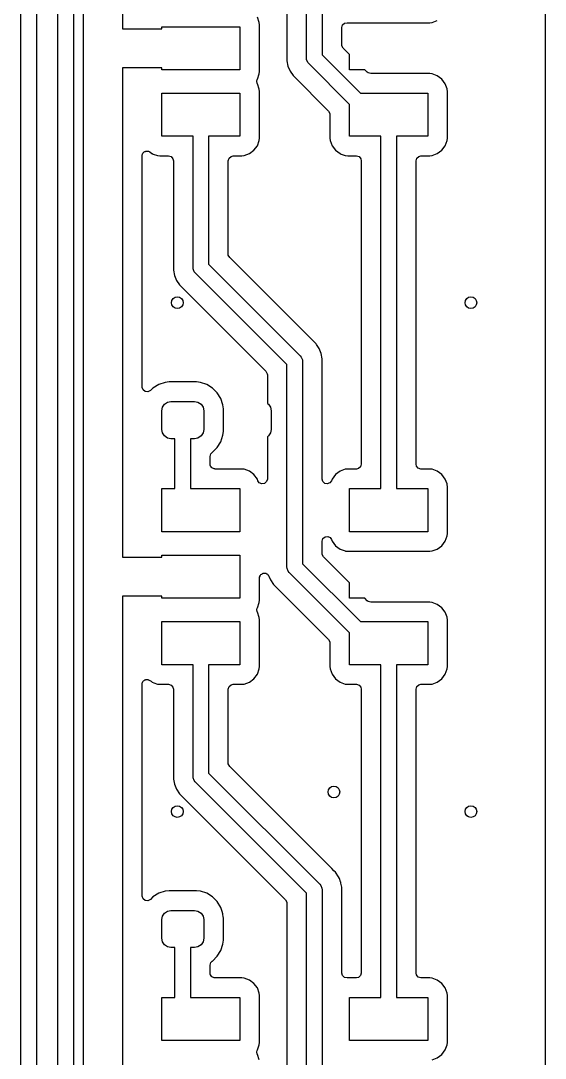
# Model space of a CAD drawing. Extents: x 4.07 to 6.96, y -6.23 to -1.21.
# Drawn here: x 6.26 to 6.787, y -3.299 to -2.256 of the extents above; entities that cross this region are included whole.
import ezdxf

# ---------------------------------------------------------------- set-up
doc = ezdxf.new("R2010")
doc.units = 0
doc.header["$MEASUREMENT"] = 0
doc.layers.add('BLACK', color=7, linetype='CONTINUOUS')

msp = doc.modelspace()

# ---------------------------------------------------------------- linework, layer by layer
at = {"layer": 'BLACK', "linetype": 'CONTINUOUS'}
for p, q in [((6.7874, -1.2159), (6.7874, -3.3692)), ((6.3228, -2.2835), (6.3228, -1.7798)), ((6.3622, -1.7913), (6.3622, -2.2638)), ((6.2598, -3.5079), (6.2598, -1.9403)), ((6.2756, -1.937), (6.2756, -3.5079)), ((6.2973, -3.6955), (6.2973, -1.9383)), ((6.313, -1.9351), (6.313, -3.6988)), ((6.5472, -2.2933), (6.5472, -2.0702)), ((6.563, -2.0669), (6.563, -2.29)), ((6.5275, -2.0804), (6.5275, -2.2906)), ((6.4998, -2.2576), (6.4978, -2.2523)), ((6.3622, -2.2638), (6.4016, -2.2638)), ((6.4016, -2.2638), (6.4016, -2.2618)), ((6.4016, -2.2618), (6.4803, -2.2618)), ((6.4803, -2.2618), (6.4803, -2.3051)), ((6.5, -2.2599), (6.4998, -2.2576)), ((6.5, -2.307), (6.5, -2.2599)), ((6.5827, -2.2627), (6.5835, -2.26)), ((6.5827, -2.2799), (6.5827, -2.2627)), ((6.5835, -2.26), (6.5856, -2.2582)), ((6.5856, -2.2582), (6.5881, -2.2578)), ((6.5881, -2.2578), (6.5887, -2.2579)), ((6.5887, -2.2579), (6.6712, -2.2579)), ((6.6712, -2.2579), (6.6735, -2.2576)), ((6.6735, -2.2576), (6.6788, -2.2557)), ((6.3228, -2.815), (6.3228, -2.2835)), ((6.5828, -2.2809), (6.5827, -2.2799)), ((6.5841, -2.2833), (6.5828, -2.2809)), ((6.5906, -2.2897), (6.5841, -2.2833)), ((6.5275, -2.2906), (6.5275, -2.296)), ((6.5474, -2.2948), (6.5472, -2.2933)), ((6.5486, -2.2977), (6.5474, -2.2948)), ((6.563, -2.29), (6.6017, -2.3287)), ((6.5906, -2.3051), (6.5906, -2.2897)), ((6.4016, -2.3031), (6.3622, -2.3031)), ((6.3622, -2.3031), (6.3622, -2.7953)), ((6.4016, -2.3051), (6.4016, -2.3031)), ((6.4803, -2.3051), (6.4016, -2.3051)), ((6.5275, -2.296), (6.5275, -2.296)), ((6.5275, -2.296), (6.5275, -2.296)), ((6.5275, -2.296), (6.5286, -2.3014)), ((6.5286, -2.3014), (6.5286, -2.3014)), ((6.5286, -2.3014), (6.5307, -2.3064)), ((6.5496, -2.2989), (6.5486, -2.2977)), ((6.5906, -2.3399), (6.5496, -2.2989)), ((6.6059, -2.3051), (6.5906, -2.3051)), ((6.6084, -2.3076), (6.6059, -2.3051)), ((6.4972, -2.3166), (6.4977, -2.315)), ((6.4977, -2.3188), (6.4972, -2.3166)), ((6.4977, -2.315), (6.4978, -2.3147)), ((6.4977, -2.315), (6.4977, -2.315)), ((6.4978, -2.3147), (6.4998, -2.3093)), ((6.4978, -2.3147), (6.4978, -2.3147)), ((6.4998, -2.3093), (6.5, -2.307)), ((6.5307, -2.3064), (6.5337, -2.3109)), ((6.5337, -2.3109), (6.5337, -2.3109)), ((6.5337, -2.3109), (6.5694, -2.3466)), ((6.6092, -2.3083), (6.6084, -2.3076)), ((6.6119, -2.309), (6.6092, -2.3083)), ((6.6712, -2.309), (6.6119, -2.309)), ((6.6735, -2.3093), (6.6712, -2.309)), ((6.6712, -2.309), (6.6712, -2.309)), ((6.6712, -2.309), (6.6712, -2.309)), ((6.6712, -2.309), (6.6712, -2.309)), ((6.6788, -2.3113), (6.6735, -2.3093)), ((6.6735, -2.3093), (6.6735, -2.3093)), ((6.6834, -2.3147), (6.6788, -2.3113)), ((6.6788, -2.3113), (6.6788, -2.3113)), ((6.6868, -2.3192), (6.6834, -2.3147)), ((6.6834, -2.3147), (6.6834, -2.3147)), ((6.4977, -2.3189), (6.4977, -2.3188)), ((6.4978, -2.3192), (6.4977, -2.3189)), ((6.4998, -2.3245), (6.4978, -2.3192)), ((6.4978, -2.3192), (6.4978, -2.3192)), ((6.5, -2.3269), (6.4998, -2.3245)), ((6.5, -2.3739), (6.5, -2.3269)), ((6.6886, -2.3242), (6.6868, -2.3192)), ((6.6868, -2.3192), (6.6868, -2.3192)), ((6.6887, -2.3245), (6.6886, -2.3242)), ((6.689, -2.3269), (6.6887, -2.3245)), ((6.689, -2.3739), (6.689, -2.3269)), ((6.4016, -2.372), (6.4016, -2.3287)), ((6.4016, -2.3287), (6.4803, -2.3287)), ((6.4803, -2.3287), (6.4803, -2.372)), ((6.6017, -2.3287), (6.6693, -2.3287)), ((6.6693, -2.3287), (6.6693, -2.372)), ((6.5694, -2.3466), (6.5707, -2.349)), ((6.5906, -2.372), (6.5906, -2.3399)), ((6.5707, -2.349), (6.5708, -2.3501)), ((6.5708, -2.3501), (6.5708, -2.3739)), ((6.4331, -2.372), (6.4016, -2.372)), ((6.4331, -2.5039), (6.4331, -2.372)), ((6.4803, -2.372), (6.4488, -2.372)), ((6.4488, -2.372), (6.4488, -2.5007)), ((6.4978, -2.3816), (6.4998, -2.3763)), ((6.4998, -2.3763), (6.5, -2.3739)), ((6.5708, -2.3739), (6.5708, -2.3739)), ((6.5708, -2.3739), (6.5711, -2.3763)), ((6.5711, -2.3763), (6.5731, -2.3816)), ((6.622, -2.372), (6.5906, -2.372)), ((6.622, -2.7264), (6.622, -2.372)), ((6.6693, -2.372), (6.6378, -2.372)), ((6.6378, -2.372), (6.6378, -2.7264)), ((6.6868, -2.3816), (6.6887, -2.3763)), ((6.6887, -2.3763), (6.689, -2.3739)), ((6.3824, -2.3899), (6.3827, -2.3891)), ((6.3827, -2.3891), (6.3831, -2.3887)), ((6.3831, -2.3887), (6.3833, -2.3882)), ((6.3833, -2.3882), (6.3841, -2.3878)), ((6.3841, -2.3878), (6.3848, -2.3873)), ((6.3848, -2.3873), (6.3853, -2.3872)), ((6.3853, -2.3872), (6.3858, -2.3869)), ((6.3858, -2.3869), (6.3866, -2.387)), ((6.3866, -2.387), (6.3875, -2.3869)), ((6.3875, -2.3869), (6.388, -2.3871)), ((6.388, -2.3871), (6.3885, -2.3871)), ((6.3885, -2.3871), (6.3897, -2.3878)), ((6.3897, -2.3878), (6.3917, -2.3893)), ((6.3917, -2.3893), (6.392, -2.3895)), ((6.392, -2.3895), (6.392, -2.3895)), ((6.392, -2.3895), (6.393, -2.3899)), ((6.4845, -2.3915), (6.4899, -2.3895)), ((6.4899, -2.3895), (6.4944, -2.3861)), ((6.4944, -2.3861), (6.4978, -2.3816)), ((6.5731, -2.3816), (6.5731, -2.3816)), ((6.5731, -2.3816), (6.5765, -2.3861)), ((6.5765, -2.3861), (6.5765, -2.3861)), ((6.5765, -2.3861), (6.581, -2.3895)), ((6.581, -2.3895), (6.581, -2.3895)), ((6.581, -2.3895), (6.582, -2.3899)), ((6.6735, -2.3915), (6.6788, -2.3895)), ((6.6788, -2.3895), (6.6834, -2.3861)), ((6.6834, -2.3861), (6.6868, -2.3816)), ((6.3819, -2.3917), (6.3821, -2.3912)), ((6.3819, -2.6243), (6.3819, -2.3917)), ((6.382, -2.3907), (6.3824, -2.3899)), ((6.3821, -2.3912), (6.382, -2.3907)), ((6.393, -2.3899), (6.3973, -2.3915)), ((6.3973, -2.3915), (6.3997, -2.3918)), ((6.3997, -2.3918), (6.4085, -2.3918)), ((6.4085, -2.3918), (6.4111, -2.3925)), ((6.4111, -2.3925), (6.4129, -2.3946)), ((6.4129, -2.3946), (6.4134, -2.3966)), ((6.4134, -2.3966), (6.4134, -2.5012)), ((6.4685, -2.3966), (6.4693, -2.394)), ((6.4685, -2.4905), (6.4685, -2.3966)), ((6.4693, -2.394), (6.4714, -2.3922)), ((6.4714, -2.3922), (6.4734, -2.3918)), ((6.4734, -2.3918), (6.4822, -2.3918)), ((6.4822, -2.3918), (6.4845, -2.3915)), ((6.4822, -2.3918), (6.4822, -2.3918)), ((6.582, -2.3899), (6.5863, -2.3915)), ((6.5863, -2.3915), (6.5887, -2.3918)), ((6.5887, -2.3918), (6.5975, -2.3918)), ((6.5975, -2.3918), (6.6001, -2.3925)), ((6.6001, -2.3925), (6.6019, -2.3946)), ((6.6019, -2.3946), (6.6023, -2.3966)), ((6.6023, -2.3966), (6.6023, -2.7018)), ((6.6575, -2.3966), (6.6583, -2.394)), ((6.6575, -2.7018), (6.6575, -2.3966)), ((6.6583, -2.394), (6.6604, -2.3922)), ((6.6604, -2.3922), (6.6624, -2.3918)), ((6.6624, -2.3918), (6.6712, -2.3918)), ((6.6712, -2.3918), (6.6735, -2.3915)), ((6.6712, -2.3918), (6.6712, -2.3918)), ((6.4686, -2.4915), (6.4685, -2.4905)), ((6.47, -2.4939), (6.4686, -2.4915)), ((6.5569, -2.5808), (6.47, -2.4939)), ((6.4134, -2.5012), (6.4134, -2.5067)), ((6.4332, -2.5055), (6.4331, -2.5039)), ((6.4488, -2.5007), (6.541, -2.5929)), ((6.4134, -2.5067), (6.4134, -2.5067)), ((6.4134, -2.5067), (6.4134, -2.5067)), ((6.4134, -2.5067), (6.4144, -2.512)), ((6.4144, -2.512), (6.4144, -2.512)), ((6.4144, -2.512), (6.4165, -2.517)), ((6.4344, -2.5083), (6.4332, -2.5055)), ((6.4354, -2.5095), (6.4344, -2.5083)), ((6.5276, -2.6017), (6.4354, -2.5095)), ((6.4165, -2.517), (6.4195, -2.5215)), ((6.4195, -2.5215), (6.4195, -2.5215)), ((6.4195, -2.5215), (6.5064, -2.6084)), ((6.5573, -2.5815), (6.5569, -2.5808)), ((6.5599, -2.5854), (6.5573, -2.5815)), ((6.5573, -2.5815), (6.5573, -2.5815)), ((6.5613, -2.5887), (6.5599, -2.5854)), ((6.5599, -2.5854), (6.5599, -2.5854)), ((6.541, -2.5929), (6.542, -2.5941)), ((6.542, -2.5941), (6.5432, -2.5969)), ((6.5432, -2.5969), (6.5433, -2.5984)), ((6.562, -2.5904), (6.5613, -2.5887)), ((6.563, -2.5957), (6.562, -2.5904)), ((6.562, -2.5904), (6.562, -2.5904)), ((6.562, -2.5904), (6.562, -2.5904)), ((6.563, -2.7168), (6.563, -2.5957)), ((6.5064, -2.6084), (6.5077, -2.6108)), ((6.5276, -2.8051), (6.5276, -2.6017)), ((6.5433, -2.5984), (6.5433, -2.8019)), ((6.409, -2.6191), (6.405, -2.6195)), ((6.4365, -2.6191), (6.409, -2.6191)), ((6.409, -2.6191), (6.409, -2.6191)), ((6.4405, -2.6195), (6.4365, -2.6191)), ((6.5077, -2.6108), (6.5079, -2.6119)), ((6.5079, -2.6119), (6.5079, -2.6407)), ((6.3819, -2.6246), (6.3819, -2.6243)), ((6.3829, -2.6272), (6.3819, -2.6246)), ((6.3851, -2.6288), (6.3829, -2.6272)), ((6.3878, -2.629), (6.3851, -2.6288)), ((6.3902, -2.6277), (6.3878, -2.629)), ((6.3928, -2.6252), (6.3902, -2.6277)), ((6.3986, -2.6216), (6.3928, -2.6252)), ((6.405, -2.6195), (6.3986, -2.6216)), ((6.3986, -2.6216), (6.3986, -2.6216)), ((6.4469, -2.6216), (6.4405, -2.6195)), ((6.4405, -2.6195), (6.4405, -2.6195)), ((6.4527, -2.6252), (6.4469, -2.6216)), ((6.4575, -2.63), (6.4527, -2.6252)), ((6.4043, -2.6415), (6.4073, -2.6395)), ((6.4073, -2.6395), (6.4109, -2.6388)), ((6.4109, -2.6388), (6.4345, -2.6388)), ((6.4345, -2.6388), (6.4381, -2.6395)), ((6.4381, -2.6395), (6.4412, -2.6415)), ((6.4611, -2.6358), (6.4575, -2.63)), ((6.4632, -2.6422), (6.4611, -2.6358)), ((6.4016, -2.6481), (6.4023, -2.6446)), ((6.4016, -2.6668), (6.4016, -2.6481)), ((6.4023, -2.6446), (6.4043, -2.6415)), ((6.4412, -2.6415), (6.4432, -2.6446)), ((6.4432, -2.6446), (6.4439, -2.6481)), ((6.4439, -2.6481), (6.4439, -2.6668)), ((6.4636, -2.6462), (6.4632, -2.6422)), ((6.4636, -2.6688), (6.4636, -2.6462)), ((6.5079, -2.6407), (6.5091, -2.6415)), ((6.5091, -2.6415), (6.5111, -2.6446)), ((6.5111, -2.6446), (6.5118, -2.6481)), ((6.5118, -2.6481), (6.5118, -2.6668)), ((6.4023, -2.6704), (6.4016, -2.6668)), ((6.4043, -2.6734), (6.4023, -2.6704)), ((6.4432, -2.6704), (6.4412, -2.6734)), ((6.4439, -2.6668), (6.4432, -2.6704)), ((6.4632, -2.6727), (6.4636, -2.6688)), ((6.5111, -2.6704), (6.5091, -2.6734)), ((6.5118, -2.6668), (6.5111, -2.6704)), ((6.4073, -2.6755), (6.4043, -2.6734)), ((6.4109, -2.6762), (6.4073, -2.6755)), ((6.4149, -2.6762), (6.4109, -2.6762)), ((6.4149, -2.7264), (6.4149, -2.6762)), ((6.4345, -2.6762), (6.4306, -2.6762)), ((6.4306, -2.6762), (6.4306, -2.7264)), ((6.4381, -2.6755), (6.4345, -2.6762)), ((6.4412, -2.6734), (6.4381, -2.6755)), ((6.4575, -2.685), (6.4611, -2.6792)), ((6.4611, -2.6792), (6.4632, -2.6727)), ((6.5091, -2.6734), (6.5079, -2.6743)), ((6.5079, -2.6743), (6.5079, -2.7168)), ((6.4503, -2.694), (6.4511, -2.6913)), ((6.4511, -2.6913), (6.4525, -2.69)), ((6.4525, -2.69), (6.4526, -2.6899)), ((6.4525, -2.69), (6.4525, -2.69)), ((6.4526, -2.6899), (6.4526, -2.6898)), ((6.4526, -2.6898), (6.4527, -2.6898)), ((6.4527, -2.6898), (6.4575, -2.685)), ((6.4503, -2.7018), (6.4503, -2.694)), ((6.4505, -2.7032), (6.4503, -2.7018)), ((6.6023, -2.7018), (6.6016, -2.7044)), ((6.6579, -2.7038), (6.6575, -2.7018)), ((6.4507, -2.7034), (6.4505, -2.7032)), ((6.4508, -2.7038), (6.4507, -2.7034)), ((6.4514, -2.7046), (6.4508, -2.7038)), ((6.452, -2.7055), (6.4514, -2.7046)), ((6.4523, -2.7056), (6.452, -2.7055)), ((6.4526, -2.7059), (6.4523, -2.7056)), ((6.4536, -2.7062), (6.4526, -2.7059)), ((6.4545, -2.7066), (6.4536, -2.7062)), ((6.4549, -2.7066), (6.4545, -2.7066)), ((6.4552, -2.7067), (6.4549, -2.7066)), ((6.4822, -2.7067), (6.4552, -2.7067)), ((6.4845, -2.7069), (6.4822, -2.7067)), ((6.4822, -2.7067), (6.4822, -2.7067)), ((6.4822, -2.7067), (6.4822, -2.7067)), ((6.4822, -2.7067), (6.4822, -2.7067)), ((6.4899, -2.7089), (6.4845, -2.7069)), ((6.4845, -2.7069), (6.4845, -2.7069)), ((6.4944, -2.7123), (6.4899, -2.7089)), ((6.4899, -2.7089), (6.4899, -2.7089)), ((6.4978, -2.7168), (6.4944, -2.7123)), ((6.4944, -2.7123), (6.4944, -2.7123)), ((6.5765, -2.7123), (6.5731, -2.7168)), ((6.581, -2.7089), (6.5765, -2.7123)), ((6.5765, -2.7123), (6.5765, -2.7123)), ((6.5863, -2.7069), (6.581, -2.7089)), ((6.581, -2.7089), (6.581, -2.7089)), ((6.5887, -2.7067), (6.5863, -2.7069)), ((6.5975, -2.7067), (6.5887, -2.7067)), ((6.5887, -2.7067), (6.5887, -2.7067)), ((6.5995, -2.7062), (6.5975, -2.7067)), ((6.6016, -2.7044), (6.5995, -2.7062)), ((6.6597, -2.7059), (6.6579, -2.7038)), ((6.6624, -2.7067), (6.6597, -2.7059)), ((6.6712, -2.7067), (6.6624, -2.7067)), ((6.6735, -2.7069), (6.6712, -2.7067)), ((6.6712, -2.7067), (6.6712, -2.7067)), ((6.6712, -2.7067), (6.6712, -2.7067)), ((6.6712, -2.7067), (6.6712, -2.7067)), ((6.6788, -2.7089), (6.6735, -2.7069)), ((6.6735, -2.7069), (6.6735, -2.7069)), ((6.6834, -2.7123), (6.6788, -2.7089)), ((6.6788, -2.7089), (6.6788, -2.7089)), ((6.6868, -2.7168), (6.6834, -2.7123)), ((6.6834, -2.7123), (6.6834, -2.7123)), ((6.4984, -2.7185), (6.4978, -2.7168)), ((6.4978, -2.7168), (6.4978, -2.7168)), ((6.4998, -2.7205), (6.4984, -2.7185)), ((6.5023, -2.7216), (6.4998, -2.7205)), ((6.505, -2.7212), (6.5023, -2.7216)), ((6.5071, -2.7194), (6.505, -2.7212)), ((6.5079, -2.7168), (6.5071, -2.7194)), ((6.5636, -2.7191), (6.563, -2.7168)), ((6.5656, -2.7211), (6.5636, -2.7191)), ((6.5682, -2.7216), (6.5656, -2.7211)), ((6.5708, -2.7207), (6.5682, -2.7216)), ((6.5725, -2.7185), (6.5708, -2.7207)), ((6.5731, -2.7168), (6.5725, -2.7185)), ((6.5731, -2.7168), (6.5731, -2.7168)), ((6.6886, -2.7216), (6.6868, -2.7168)), ((6.6868, -2.7168), (6.6868, -2.7168)), ((6.6887, -2.7221), (6.6886, -2.7216)), ((6.689, -2.7245), (6.6887, -2.7221)), ((6.4016, -2.7697), (6.4016, -2.7264)), ((6.4016, -2.7264), (6.4149, -2.7264)), ((6.4306, -2.7264), (6.4803, -2.7264)), ((6.4803, -2.7264), (6.4803, -2.7697)), ((6.5906, -2.7697), (6.5906, -2.7264)), ((6.5906, -2.7264), (6.622, -2.7264)), ((6.6378, -2.7264), (6.6693, -2.7264)), ((6.6693, -2.7264), (6.6693, -2.7697)), ((6.689, -2.7716), (6.689, -2.7245)), ((6.4803, -2.7697), (6.4016, -2.7697)), ((6.5638, -2.7767), (6.5659, -2.7749)), ((6.5659, -2.7749), (6.5686, -2.7745)), ((6.5686, -2.7745), (6.5711, -2.7756)), ((6.5711, -2.7756), (6.5725, -2.7776)), ((6.6693, -2.7697), (6.5906, -2.7697)), ((6.6868, -2.7792), (6.6887, -2.7739)), ((6.6887, -2.7739), (6.689, -2.7716)), ((6.563, -2.7793), (6.5638, -2.7767)), ((6.563, -2.7917), (6.563, -2.7793)), ((6.5725, -2.7776), (6.5731, -2.7792)), ((6.5731, -2.7792), (6.5731, -2.7792)), ((6.5731, -2.7792), (6.5765, -2.7838)), ((6.5765, -2.7838), (6.5765, -2.7838)), ((6.5765, -2.7838), (6.581, -2.7872)), ((6.6788, -2.7872), (6.6834, -2.7838)), ((6.6834, -2.7838), (6.6868, -2.7792)), ((6.3622, -2.7953), (6.4016, -2.7953)), ((6.4016, -2.7953), (6.4016, -2.7933)), ((6.4016, -2.7933), (6.4803, -2.7933)), ((6.4803, -2.7933), (6.4803, -2.8366)), ((6.5631, -2.7927), (6.563, -2.7917)), ((6.5644, -2.7951), (6.5631, -2.7927)), ((6.5906, -2.8212), (6.5644, -2.7951)), ((6.581, -2.7872), (6.581, -2.7872)), ((6.581, -2.7872), (6.5863, -2.7891)), ((6.5863, -2.7891), (6.5863, -2.7891)), ((6.5863, -2.7891), (6.5866, -2.7892)), ((6.5866, -2.7892), (6.5887, -2.7894)), ((6.5887, -2.7894), (6.6712, -2.7894)), ((6.6712, -2.7894), (6.6735, -2.7891)), ((6.6735, -2.7891), (6.6788, -2.7872)), ((6.5277, -2.8067), (6.5276, -2.8051)), ((6.5289, -2.8095), (6.5277, -2.8067)), ((6.5433, -2.8019), (6.6017, -2.8602)), ((6.3228, -3.3268), (6.3228, -2.815)), ((6.5, -2.8162), (6.5001, -2.8158)), ((6.5, -2.8385), (6.5, -2.8162)), ((6.5001, -2.8154), (6.5005, -2.8145)), ((6.5001, -2.8158), (6.5001, -2.8154)), ((6.5005, -2.8145), (6.5008, -2.8136)), ((6.5008, -2.8136), (6.5011, -2.8133)), ((6.5011, -2.8133), (6.5013, -2.8129)), ((6.5013, -2.8129), (6.5022, -2.8124)), ((6.5022, -2.8124), (6.5029, -2.8118)), ((6.5029, -2.8118), (6.5033, -2.8117)), ((6.5033, -2.8117), (6.5037, -2.8115)), ((6.5037, -2.8115), (6.5046, -2.8115)), ((6.5046, -2.8115), (6.5056, -2.8114)), ((6.5056, -2.8114), (6.506, -2.8116)), ((6.506, -2.8116), (6.5064, -2.8116)), ((6.5064, -2.8116), (6.5072, -2.8121)), ((6.5072, -2.8121), (6.5081, -2.8125)), ((6.5081, -2.8125), (6.5084, -2.813)), ((6.5084, -2.813), (6.5087, -2.8132)), ((6.5087, -2.8132), (6.5094, -2.8144)), ((6.5094, -2.8144), (6.511, -2.8182)), ((6.5299, -2.8107), (6.5289, -2.8095)), ((6.5906, -2.8714), (6.5299, -2.8107)), ((6.511, -2.8182), (6.514, -2.8227)), ((6.514, -2.8227), (6.514, -2.8227)), ((6.514, -2.8227), (6.5694, -2.8781)), ((6.5906, -2.8366), (6.5906, -2.8212)), ((6.4016, -2.8346), (6.3622, -2.8346)), ((6.3622, -2.8346), (6.3622, -3.3071)), ((6.4016, -2.8366), (6.4016, -2.8346)), ((6.4803, -2.8366), (6.4016, -2.8366)), ((6.6059, -2.8366), (6.5906, -2.8366)), ((6.6084, -2.8391), (6.6059, -2.8366)), ((6.4972, -2.8481), (6.4977, -2.8465)), ((6.4977, -2.8503), (6.4972, -2.8481)), ((6.4977, -2.8465), (6.4978, -2.8462)), ((6.4977, -2.8465), (6.4977, -2.8465)), ((6.4978, -2.8462), (6.4998, -2.8408)), ((6.4978, -2.8462), (6.4978, -2.8462)), ((6.4998, -2.8408), (6.5, -2.8385)), ((6.6092, -2.8398), (6.6084, -2.8391)), ((6.6119, -2.8405), (6.6092, -2.8398)), ((6.6712, -2.8405), (6.6119, -2.8405)), ((6.6735, -2.8408), (6.6712, -2.8405)), ((6.6712, -2.8405), (6.6712, -2.8405)), ((6.6712, -2.8405), (6.6712, -2.8405)), ((6.6712, -2.8405), (6.6712, -2.8405)), ((6.6788, -2.8428), (6.6735, -2.8408)), ((6.6735, -2.8408), (6.6735, -2.8408)), ((6.6834, -2.8462), (6.6788, -2.8428)), ((6.6788, -2.8428), (6.6788, -2.8428)), ((6.6868, -2.8507), (6.6834, -2.8462)), ((6.6834, -2.8462), (6.6834, -2.8462)), ((6.4977, -2.8504), (6.4977, -2.8503)), ((6.4978, -2.8507), (6.4977, -2.8504)), ((6.4998, -2.856), (6.4978, -2.8507)), ((6.4978, -2.8507), (6.4978, -2.8507)), ((6.5, -2.8584), (6.4998, -2.856)), ((6.5, -2.9054), (6.5, -2.8584)), ((6.6886, -2.8558), (6.6868, -2.8507)), ((6.6868, -2.8507), (6.6868, -2.8507)), ((6.6887, -2.856), (6.6886, -2.8558)), ((6.689, -2.8584), (6.6887, -2.856)), ((6.689, -2.9054), (6.689, -2.8584)), ((6.4016, -2.9035), (6.4016, -2.8602)), ((6.4016, -2.8602), (6.4803, -2.8602)), ((6.4803, -2.8602), (6.4803, -2.9035)), ((6.6017, -2.8602), (6.6693, -2.8602)), ((6.6693, -2.8602), (6.6693, -2.9035)), ((6.5694, -2.8781), (6.5707, -2.8805)), ((6.5906, -2.9035), (6.5906, -2.8714)), ((6.5707, -2.8805), (6.5708, -2.8816)), ((6.5708, -2.8816), (6.5708, -2.9054)), ((6.4331, -2.9035), (6.4016, -2.9035)), ((6.4331, -3.0157), (6.4331, -2.9035)), ((6.4803, -2.9035), (6.4488, -2.9035)), ((6.4488, -2.9035), (6.4488, -3.0125)), ((6.4978, -2.9131), (6.4998, -2.9078)), ((6.4998, -2.9078), (6.5, -2.9054)), ((6.5708, -2.9054), (6.5708, -2.9054)), ((6.5708, -2.9054), (6.5711, -2.9078)), ((6.5711, -2.9078), (6.5731, -2.9131)), ((6.622, -2.9035), (6.5906, -2.9035)), ((6.622, -3.2382), (6.622, -2.9035)), ((6.6693, -2.9035), (6.6378, -2.9035)), ((6.6378, -2.9035), (6.6378, -3.2382)), ((6.6868, -2.9131), (6.6887, -2.9078)), ((6.6887, -2.9078), (6.689, -2.9054)), ((6.382, -2.9222), (6.3824, -2.9214)), ((6.3824, -2.9214), (6.3827, -2.9205)), ((6.3827, -2.9205), (6.3831, -2.9202)), ((6.3831, -2.9202), (6.3833, -2.9197)), ((6.3833, -2.9197), (6.3841, -2.9193)), ((6.3841, -2.9193), (6.3848, -2.9187)), ((6.3848, -2.9187), (6.3853, -2.9187)), ((6.3853, -2.9187), (6.3858, -2.9184)), ((6.3858, -2.9184), (6.3866, -2.9185)), ((6.3866, -2.9185), (6.3875, -2.9184)), ((6.3875, -2.9184), (6.388, -2.9186)), ((6.388, -2.9186), (6.3885, -2.9186)), ((6.3885, -2.9186), (6.3897, -2.9193)), ((6.3897, -2.9193), (6.3909, -2.9202)), ((6.3909, -2.9202), (6.392, -2.921)), ((6.392, -2.921), (6.392, -2.921)), ((6.392, -2.921), (6.3938, -2.9217)), ((6.3938, -2.9217), (6.3973, -2.923)), ((6.4845, -2.923), (6.4899, -2.921)), ((6.4899, -2.921), (6.4944, -2.9176)), ((6.4944, -2.9176), (6.4978, -2.9131)), ((6.5731, -2.9131), (6.5731, -2.9131)), ((6.5731, -2.9131), (6.5765, -2.9176)), ((6.5765, -2.9176), (6.5765, -2.9176)), ((6.5765, -2.9176), (6.581, -2.921)), ((6.581, -2.921), (6.581, -2.921)), ((6.581, -2.921), (6.5828, -2.9217)), ((6.5828, -2.9217), (6.5863, -2.923)), ((6.6735, -2.923), (6.6788, -2.921)), ((6.6788, -2.921), (6.6834, -2.9176)), ((6.6834, -2.9176), (6.6868, -2.9131)), ((6.3819, -2.9232), (6.3821, -2.9227)), ((6.3819, -3.1361), (6.3819, -2.9232)), ((6.3821, -2.9227), (6.382, -2.9222)), ((6.3973, -2.923), (6.3997, -2.9232)), ((6.3997, -2.9232), (6.4085, -2.9232)), ((6.4085, -2.9232), (6.4111, -2.924)), ((6.4111, -2.924), (6.4129, -2.9261)), ((6.4129, -2.9261), (6.4134, -2.9281)), ((6.4134, -2.9281), (6.4134, -3.013)), ((6.4685, -2.9281), (6.4693, -2.9255)), ((6.4685, -3.0023), (6.4685, -2.9281)), ((6.4693, -2.9255), (6.4714, -2.9237)), ((6.4714, -2.9237), (6.4734, -2.9232)), ((6.4734, -2.9232), (6.4822, -2.9232)), ((6.4822, -2.9232), (6.4845, -2.923)), ((6.4822, -2.9232), (6.4822, -2.9232)), ((6.5863, -2.923), (6.5887, -2.9232)), ((6.5887, -2.9232), (6.5975, -2.9232)), ((6.5975, -2.9232), (6.6001, -2.924)), ((6.6001, -2.924), (6.6019, -2.9261)), ((6.6019, -2.9261), (6.6023, -2.9281)), ((6.6023, -2.9281), (6.6023, -3.2136)), ((6.6575, -2.9281), (6.6583, -2.9255)), ((6.6575, -3.2136), (6.6575, -2.9281)), ((6.6583, -2.9255), (6.6604, -2.9237)), ((6.6604, -2.9237), (6.6624, -2.9232)), ((6.6624, -2.9232), (6.6712, -2.9232)), ((6.6712, -2.9232), (6.6735, -2.923)), ((6.6712, -2.9232), (6.6712, -2.9232)), ((6.4686, -3.0033), (6.4685, -3.0023)), ((6.47, -3.0058), (6.4686, -3.0033)), ((6.4134, -3.013), (6.4134, -3.0185)), ((6.4332, -3.0173), (6.4331, -3.0157)), ((6.4488, -3.0125), (6.5607, -3.1244)), ((6.5217, -3.0575), (6.47, -3.0058)), ((6.4134, -3.0185), (6.4134, -3.0185)), ((6.4134, -3.0185), (6.4134, -3.0185)), ((6.4134, -3.0185), (6.4144, -3.0238)), ((6.4144, -3.0238), (6.4144, -3.0238)), ((6.4144, -3.0238), (6.4165, -3.0288)), ((6.4344, -3.0201), (6.4332, -3.0173)), ((6.4354, -3.0213), (6.4344, -3.0201)), ((6.5472, -3.1332), (6.4354, -3.0213)), ((6.4165, -3.0288), (6.4195, -3.0333)), ((6.4195, -3.0333), (6.4195, -3.0333)), ((6.4195, -3.0333), (6.5261, -3.1399)), ((6.5727, -3.1085), (6.5217, -3.0575)), ((6.5749, -3.1107), (6.5727, -3.1085)), ((6.5765, -3.1123), (6.5749, -3.1107)), ((6.5796, -3.1169), (6.5765, -3.1123)), ((6.5803, -3.1186), (6.5796, -3.1169)), ((6.5796, -3.1169), (6.5796, -3.1169)), ((6.5816, -3.1219), (6.5803, -3.1186)), ((6.5803, -3.1186), (6.5803, -3.1186)), ((6.5607, -3.1244), (6.5617, -3.1255)), ((6.5617, -3.1255), (6.5628, -3.1284)), ((6.5628, -3.1284), (6.563, -3.1299)), ((6.563, -3.1299), (6.563, -3.3334)), ((6.5817, -3.1221), (6.5816, -3.1219)), ((6.5819, -3.1231), (6.5817, -3.1221)), ((6.5827, -3.1272), (6.5819, -3.1231)), ((6.5827, -3.2137), (6.5827, -3.1272)), ((6.3819, -3.1364), (6.3819, -3.1361)), ((6.3829, -3.139), (6.3819, -3.1364)), ((6.3851, -3.1407), (6.3829, -3.139)), ((6.3878, -3.1409), (6.3851, -3.1407)), ((6.3902, -3.1395), (6.3878, -3.1409)), ((6.3928, -3.137), (6.3902, -3.1395)), ((6.3986, -3.1334), (6.3928, -3.137)), ((6.405, -3.1313), (6.3986, -3.1334)), ((6.3986, -3.1334), (6.3986, -3.1334)), ((6.409, -3.1309), (6.405, -3.1313)), ((6.4365, -3.1309), (6.409, -3.1309)), ((6.409, -3.1309), (6.409, -3.1309)), ((6.4405, -3.1313), (6.4365, -3.1309)), ((6.4469, -3.1334), (6.4405, -3.1313)), ((6.4405, -3.1313), (6.4405, -3.1313)), ((6.4527, -3.137), (6.4469, -3.1334)), ((6.4575, -3.1418), (6.4527, -3.137)), ((6.5261, -3.1399), (6.5274, -3.1423)), ((6.5472, -3.3366), (6.5472, -3.1332)), ((6.4043, -3.1533), (6.4073, -3.1513)), ((6.4073, -3.1513), (6.4109, -3.1506)), ((6.4109, -3.1506), (6.4345, -3.1506)), ((6.4345, -3.1506), (6.4381, -3.1513)), ((6.4381, -3.1513), (6.4412, -3.1533)), ((6.4611, -3.1476), (6.4575, -3.1418)), ((6.4624, -3.1516), (6.4611, -3.1476)), ((6.5274, -3.1423), (6.5275, -3.1434)), ((6.5275, -3.1434), (6.5275, -3.3339)), ((6.4016, -3.1599), (6.4023, -3.1564)), ((6.4016, -3.1786), (6.4016, -3.1599)), ((6.4023, -3.1564), (6.4043, -3.1533)), ((6.4412, -3.1533), (6.4432, -3.1564)), ((6.4432, -3.1564), (6.4439, -3.1599)), ((6.4439, -3.1599), (6.4439, -3.1786)), ((6.4632, -3.154), (6.4624, -3.1516)), ((6.4635, -3.1574), (6.4632, -3.154)), ((6.4636, -3.158), (6.4635, -3.1574)), ((6.4636, -3.1806), (6.4636, -3.158)), ((6.4023, -3.1822), (6.4016, -3.1786)), ((6.4043, -3.1853), (6.4023, -3.1822)), ((6.4432, -3.1822), (6.4412, -3.1853)), ((6.4439, -3.1786), (6.4432, -3.1822)), ((6.4632, -3.1846), (6.4636, -3.1806)), ((6.4073, -3.1873), (6.4043, -3.1853)), ((6.4109, -3.188), (6.4073, -3.1873)), ((6.4149, -3.188), (6.4109, -3.188)), ((6.4149, -3.2382), (6.4149, -3.188)), ((6.4345, -3.188), (6.4306, -3.188)), ((6.4306, -3.188), (6.4306, -3.2382)), ((6.4381, -3.1873), (6.4345, -3.188)), ((6.4412, -3.1853), (6.4381, -3.1873)), ((6.4575, -3.1968), (6.4611, -3.191)), ((6.4611, -3.191), (6.4632, -3.1846)), ((6.4503, -3.2058), (6.4511, -3.2031)), ((6.4511, -3.2031), (6.4525, -3.2018)), ((6.4525, -3.2018), (6.4526, -3.2017)), ((6.4525, -3.2018), (6.4525, -3.2018)), ((6.4526, -3.2017), (6.4526, -3.2016)), ((6.4526, -3.2016), (6.4527, -3.2016)), ((6.4527, -3.2016), (6.4575, -3.1968)), ((6.4503, -3.2136), (6.4503, -3.2058)), ((6.4505, -3.215), (6.4503, -3.2136)), ((6.5834, -3.2162), (6.5827, -3.2137)), ((6.6023, -3.2136), (6.6016, -3.2162)), ((6.6579, -3.2156), (6.6575, -3.2136)), ((6.4507, -3.2152), (6.4505, -3.215)), ((6.4508, -3.2156), (6.4507, -3.2152)), ((6.4514, -3.2164), (6.4508, -3.2156)), ((6.452, -3.2173), (6.4514, -3.2164)), ((6.4523, -3.2174), (6.452, -3.2173)), ((6.4526, -3.2177), (6.4523, -3.2174)), ((6.4536, -3.218), (6.4526, -3.2177)), ((6.4545, -3.2184), (6.4536, -3.218)), ((6.4549, -3.2184), (6.4545, -3.2184)), ((6.4552, -3.2185), (6.4549, -3.2184)), ((6.4822, -3.2185), (6.4552, -3.2185)), ((6.4845, -3.2187), (6.4822, -3.2185)), ((6.4822, -3.2185), (6.4822, -3.2185)), ((6.4822, -3.2185), (6.4822, -3.2185)), ((6.4822, -3.2185), (6.4822, -3.2185)), ((6.4899, -3.2207), (6.4845, -3.2187)), ((6.4845, -3.2187), (6.4845, -3.2187)), ((6.4944, -3.2241), (6.4899, -3.2207)), ((6.4899, -3.2207), (6.4899, -3.2207)), ((6.4978, -3.2286), (6.4944, -3.2241)), ((6.4944, -3.2241), (6.4944, -3.2241)), ((6.5854, -3.2181), (6.5834, -3.2162)), ((6.5881, -3.2185), (6.5854, -3.2181)), ((6.5887, -3.2185), (6.5881, -3.2185)), ((6.5975, -3.2185), (6.5887, -3.2185)), ((6.5887, -3.2185), (6.5887, -3.2185)), ((6.5995, -3.218), (6.5975, -3.2185)), ((6.6016, -3.2162), (6.5995, -3.218)), ((6.6597, -3.2177), (6.6579, -3.2156)), ((6.6624, -3.2185), (6.6597, -3.2177)), ((6.6712, -3.2185), (6.6624, -3.2185)), ((6.6735, -3.2187), (6.6712, -3.2185)), ((6.6712, -3.2185), (6.6712, -3.2185)), ((6.6712, -3.2185), (6.6712, -3.2185)), ((6.6712, -3.2185), (6.6712, -3.2185)), ((6.6788, -3.2207), (6.6735, -3.2187)), ((6.6735, -3.2187), (6.6735, -3.2187)), ((6.6834, -3.2241), (6.6788, -3.2207)), ((6.6788, -3.2207), (6.6788, -3.2207)), ((6.6868, -3.2286), (6.6834, -3.2241)), ((6.6834, -3.2241), (6.6834, -3.2241)), ((6.4997, -3.2338), (6.4978, -3.2286)), ((6.4978, -3.2286), (6.4978, -3.2286)), ((6.4998, -3.234), (6.4997, -3.2338)), ((6.5, -3.2363), (6.4998, -3.234)), ((6.6887, -3.2338), (6.6868, -3.2286)), ((6.6868, -3.2286), (6.6868, -3.2286)), ((6.6887, -3.234), (6.6887, -3.2338)), ((6.689, -3.2363), (6.6887, -3.234)), ((6.4016, -3.2815), (6.4016, -3.2382)), ((6.4016, -3.2382), (6.4149, -3.2382)), ((6.4306, -3.2382), (6.4803, -3.2382)), ((6.4803, -3.2382), (6.4803, -3.2815)), ((6.5, -3.2834), (6.5, -3.2363)), ((6.5906, -3.2815), (6.5906, -3.2382)), ((6.5906, -3.2382), (6.622, -3.2382)), ((6.6378, -3.2382), (6.6693, -3.2382)), ((6.6693, -3.2382), (6.6693, -3.2815)), ((6.689, -3.2834), (6.689, -3.2363)), ((6.4803, -3.2815), (6.4016, -3.2815)), ((6.4978, -3.291), (6.4998, -3.2857)), ((6.4998, -3.2857), (6.5, -3.2834)), ((6.6693, -3.2815), (6.5906, -3.2815)), ((6.6868, -3.291), (6.6887, -3.2857)), ((6.6887, -3.2857), (6.689, -3.2834)), ((6.4972, -3.293), (6.4977, -3.2914)), ((6.4977, -3.2952), (6.4972, -3.293)), ((6.4977, -3.2914), (6.4978, -3.291)), ((6.4977, -3.2914), (6.4977, -3.2914)), ((6.4977, -3.2953), (6.4977, -3.2952)), ((6.4978, -3.2956), (6.4977, -3.2953)), ((6.4978, -3.291), (6.4978, -3.291)), ((6.4998, -3.3009), (6.4978, -3.2956)), ((6.4978, -3.2956), (6.4978, -3.2956)), ((6.6788, -3.299), (6.6834, -3.2956)), ((6.6834, -3.2956), (6.6868, -3.291)), ((6.6735, -3.3009), (6.6788, -3.299))]:
    msp.add_line(p, q, dxfattribs=at)
at = {"layer": 'BLACK'}
for centre in [(6.4173, -2.5394), (6.7126, -2.5394), (6.5748, -3.0315), (6.4173, -3.0512), (6.7126, -3.0512)]:
    msp.add_circle(centre, 0.00591, dxfattribs=at)
at = {"layer": 'WHITE'}
for centre in [(6.4173, -2.5394), (6.7126, -2.5394), (6.5748, -3.0315), (6.4173, -3.0512), (6.7126, -3.0512)]:
    msp.add_circle(centre, 0.00591, dxfattribs=at)

doc.saveas('drawing.dxf')
